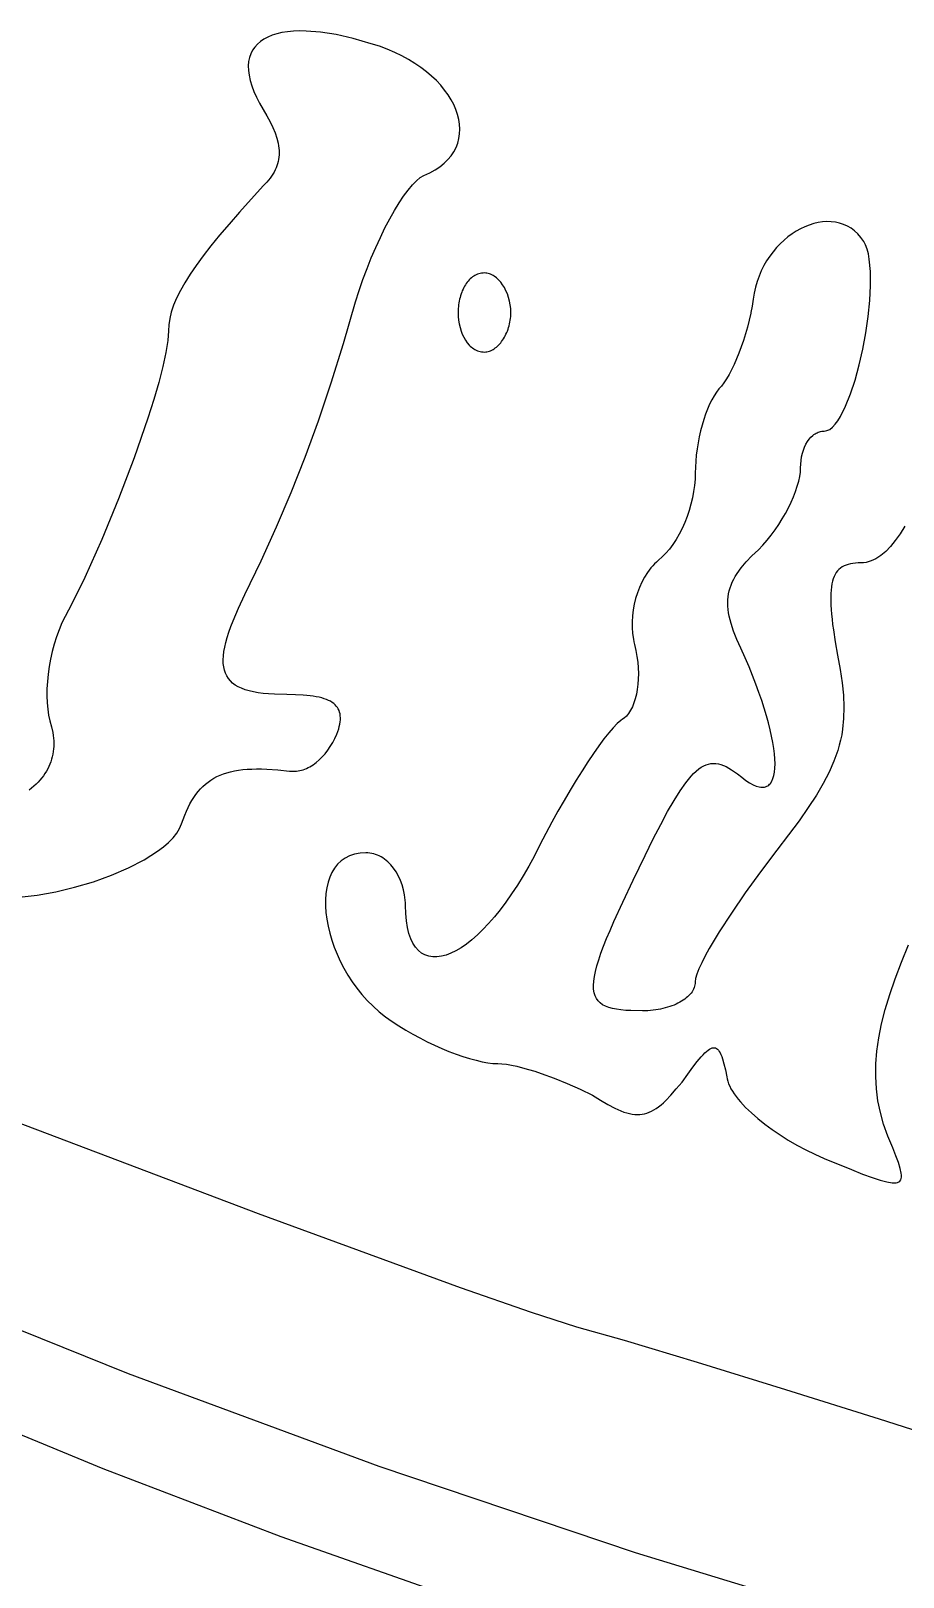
# Model space of a CAD drawing. Header units: inches. Extents: x 0.98 to 7.44, y -5.29 to -1.05.
# Drawn here: x 6.6469 to 6.6929, y -2.1837 to -2.1022 of the extents above; entities that cross this region are included whole.
import ezdxf

# ---------------------------------------------------------------- set-up
doc = ezdxf.new("R2010")
doc.units = ezdxf.units.IN
doc.header["$MEASUREMENT"] = 0
doc.layers.add('BLACK', color=250, linetype='CONTINUOUS')

msp = doc.modelspace()

# ---------------------------------------------------------------- linework, layer by layer
at = {"layer": 'BLACK', "linetype": 'CONTINUOUS'}
for p, q in [((6.660183, -2.102326), (6.659913, -2.102388)), ((6.660473, -2.102281), (6.660183, -2.102326)), ((6.660783, -2.102252), (6.660473, -2.102281)), ((6.661113, -2.10224), (6.660783, -2.102252)), ((6.661461, -2.102244), (6.661113, -2.10224)), ((6.662214, -2.102304), (6.661461, -2.102244)), ((6.663039, -2.102435), (6.662214, -2.102304)), ((6.658745, -2.10309), (6.658629, -2.10326)), ((6.658884, -2.102934), (6.658745, -2.10309)), ((6.659046, -2.102794), (6.658884, -2.102934)), ((6.65923, -2.102669), (6.659046, -2.102794)), ((6.659436, -2.10256), (6.65923, -2.102669)), ((6.659664, -2.102466), (6.659436, -2.10256)), ((6.659913, -2.102388), (6.659664, -2.102466)), ((6.663932, -2.102637), (6.663039, -2.102435)), ((6.66489, -2.102912), (6.663932, -2.102637)), ((6.665323, -2.103051), (6.66489, -2.102912)), ((6.665738, -2.103204), (6.665323, -2.103051)), ((6.658425, -2.103857), (6.658406, -2.104084)), ((6.658469, -2.103644), (6.658425, -2.103857)), ((6.658537, -2.103444), (6.658469, -2.103644)), ((6.658629, -2.10326), (6.658537, -2.103444)), ((6.666132, -2.103372), (6.665738, -2.103204)), ((6.666508, -2.103553), (6.666132, -2.103372)), ((6.666863, -2.103746), (6.666508, -2.103553)), ((6.667197, -2.10395), (6.666863, -2.103746)), ((6.667511, -2.104164), (6.667197, -2.10395)), ((6.658406, -2.104084), (6.658412, -2.104326)), ((6.658412, -2.104326), (6.658444, -2.10458)), ((6.658444, -2.10458), (6.658501, -2.104849)), ((6.667805, -2.104388), (6.667511, -2.104164)), ((6.668076, -2.10462), (6.667805, -2.104388)), ((6.668326, -2.104859), (6.668076, -2.10462)), ((6.658501, -2.104849), (6.658586, -2.10513)), ((6.658586, -2.10513), (6.658697, -2.105425)), ((6.658697, -2.105425), (6.658835, -2.105732)), ((6.668554, -2.105104), (6.668326, -2.104859)), ((6.66876, -2.105354), (6.668554, -2.105104)), ((6.668943, -2.105608), (6.66876, -2.105354)), ((6.669102, -2.105865), (6.668943, -2.105608)), ((6.658835, -2.105732), (6.659001, -2.106052)), ((6.659001, -2.106052), (6.659196, -2.106385)), ((6.659196, -2.106385), (6.659391, -2.106715)), ((6.669239, -2.106124), (6.669102, -2.105865)), ((6.669352, -2.106385), (6.669239, -2.106124)), ((6.669441, -2.106645), (6.669352, -2.106385)), ((6.659391, -2.106715), (6.65956, -2.107031)), ((6.65956, -2.107031), (6.659703, -2.107332)), ((6.669505, -2.106904), (6.669441, -2.106645)), ((6.669545, -2.107161), (6.669505, -2.106904)), ((6.66956, -2.107415), (6.669545, -2.107161)), ((6.659703, -2.107332), (6.659821, -2.107619)), ((6.659821, -2.107619), (6.659912, -2.107895)), ((6.659912, -2.107895), (6.659977, -2.10816)), ((6.669451, -2.108149), (6.669513, -2.107911)), ((6.669513, -2.107911), (6.669549, -2.107666)), ((6.669549, -2.107666), (6.66956, -2.107415)), ((6.659977, -2.10816), (6.66, -2.108288)), ((6.66, -2.108288), (6.660016, -2.108414)), ((6.660016, -2.108414), (6.660026, -2.108537)), ((6.660026, -2.108778), (6.660016, -2.108896)), ((6.660026, -2.108537), (6.660029, -2.108659)), ((6.660029, -2.108659), (6.660026, -2.108778)), ((6.668936, -2.109024), (6.669106, -2.108819)), ((6.669106, -2.108819), (6.669248, -2.108605)), ((6.669248, -2.108605), (6.669363, -2.108381)), ((6.669363, -2.108381), (6.669451, -2.108149)), ((6.659765, -2.109676), (6.659703, -2.109783)), ((6.659821, -2.109568), (6.659765, -2.109676)), ((6.659869, -2.10946), (6.659821, -2.109568)), ((6.659912, -2.10935), (6.659869, -2.10946)), ((6.659947, -2.109238), (6.659912, -2.10935)), ((6.659977, -2.109126), (6.659947, -2.109238)), ((6.66, -2.109012), (6.659977, -2.109126)), ((6.660016, -2.108896), (6.66, -2.109012)), ((6.667979, -2.109719), (6.668261, -2.109565)), ((6.668261, -2.109565), (6.668514, -2.109398)), ((6.668514, -2.109398), (6.668739, -2.109217)), ((6.668739, -2.109217), (6.668936, -2.109024)), ((6.659196, -2.110412), (6.657944, -2.111789)), ((6.659391, -2.110204), (6.659196, -2.110412)), ((6.65956, -2.109994), (6.659391, -2.110204)), ((6.659703, -2.109783), (6.65956, -2.109994)), ((6.66683, -2.110625), (6.667057, -2.110353)), ((6.667057, -2.110353), (6.667273, -2.110132)), ((6.667273, -2.110132), (6.667478, -2.109965)), ((6.667478, -2.109965), (6.667668, -2.109857)), ((6.667668, -2.109857), (6.667979, -2.109719)), ((6.666109, -2.11171), (6.666354, -2.111307)), ((6.666354, -2.111307), (6.666595, -2.110944)), ((6.666595, -2.110944), (6.66683, -2.110625)), ((6.657944, -2.111789), (6.657393, -2.112419)), ((6.665862, -2.112149), (6.666109, -2.11171)), ((6.657393, -2.112419), (6.656891, -2.113012)), ((6.66537, -2.11312), (6.665615, -2.11262)), ((6.665615, -2.11262), (6.665862, -2.112149)), ((6.687081, -2.112937), (6.686865, -2.113096)), ((6.687303, -2.112795), (6.687081, -2.112937)), ((6.687529, -2.112669), (6.687303, -2.112795)), ((6.687758, -2.112561), (6.687529, -2.112669)), ((6.68799, -2.11247), (6.687758, -2.112561)), ((6.688222, -2.112397), (6.68799, -2.11247)), ((6.688455, -2.112343), (6.688222, -2.112397)), ((6.688687, -2.112308), (6.688455, -2.112343)), ((6.688916, -2.112292), (6.688687, -2.112308)), ((6.689143, -2.112297), (6.688916, -2.112292)), ((6.689365, -2.112322), (6.689143, -2.112297)), ((6.689582, -2.112369), (6.689365, -2.112322)), ((6.689792, -2.112437), (6.689582, -2.112369)), ((6.689995, -2.112527), (6.689792, -2.112437)), ((6.69019, -2.11264), (6.689995, -2.112527)), ((6.690375, -2.112776), (6.69019, -2.11264)), ((6.690549, -2.112936), (6.690375, -2.112776)), ((6.690712, -2.11312), (6.690549, -2.112936)), ((6.656436, -2.113572), (6.656027, -2.114099)), ((6.656891, -2.113012), (6.656436, -2.113572)), ((6.664894, -2.114193), (6.665129, -2.113646)), ((6.665129, -2.113646), (6.66537, -2.11312)), ((6.686259, -2.113662), (6.686075, -2.113879)), ((6.686453, -2.113458), (6.686259, -2.113662)), ((6.686655, -2.113269), (6.686453, -2.113458)), ((6.686865, -2.113096), (6.686655, -2.113269)), ((6.690862, -2.113329), (6.690712, -2.11312)), ((6.690958, -2.113517), (6.690862, -2.113329)), ((6.691039, -2.113739), (6.690958, -2.113517)), ((6.691104, -2.113993), (6.691039, -2.113739)), ((6.656027, -2.114099), (6.655662, -2.114596)), ((6.664668, -2.114758), (6.664894, -2.114193)), ((6.68574, -2.114354), (6.685591, -2.114611)), ((6.685901, -2.11411), (6.68574, -2.114354)), ((6.686075, -2.113879), (6.685901, -2.11411)), ((6.691154, -2.114277), (6.691104, -2.113993)), ((6.691213, -2.114922), (6.691154, -2.114277)), ((6.655341, -2.115065), (6.655063, -2.115508)), ((6.655662, -2.114596), (6.655341, -2.115065)), ((6.664247, -2.115927), (6.664451, -2.115337)), ((6.664451, -2.115337), (6.664668, -2.114758)), ((6.670057, -2.115362), (6.670003, -2.115421)), ((6.670113, -2.115307), (6.670057, -2.115362)), ((6.670171, -2.115255), (6.670113, -2.115307)), ((6.670231, -2.115208), (6.670171, -2.115255)), ((6.670294, -2.115165), (6.670231, -2.115208)), ((6.670358, -2.115127), (6.670294, -2.115165)), ((6.670425, -2.115093), (6.670358, -2.115127)), ((6.670493, -2.115064), (6.670425, -2.115093)), ((6.670563, -2.11504), (6.670493, -2.115064)), ((6.670635, -2.115021), (6.670563, -2.11504)), ((6.670709, -2.115007), (6.670635, -2.115021)), ((6.670785, -2.114999), (6.670709, -2.115007)), ((6.670862, -2.114996), (6.670785, -2.114999)), ((6.670927, -2.114999), (6.670862, -2.114996)), ((6.670992, -2.115007), (6.670927, -2.114999)), ((6.671057, -2.115021), (6.670992, -2.115007)), ((6.671121, -2.11504), (6.671057, -2.115021)), ((6.671185, -2.115064), (6.671121, -2.11504)), ((6.671248, -2.115093), (6.671185, -2.115064)), ((6.671311, -2.115127), (6.671248, -2.115093)), ((6.671372, -2.115165), (6.671311, -2.115127)), ((6.671492, -2.115255), (6.671372, -2.115165)), ((6.671607, -2.115362), (6.671492, -2.115255)), ((6.671716, -2.115484), (6.671607, -2.115362)), ((6.685337, -2.11516), (6.685233, -2.115451)), ((6.685456, -2.11488), (6.685337, -2.11516)), ((6.685591, -2.114611), (6.685456, -2.11488)), ((6.69122, -2.115653), (6.691213, -2.114922)), ((6.654825, -2.115927), (6.654628, -2.116324)), ((6.655063, -2.115508), (6.654825, -2.115927)), ((6.664057, -2.116524), (6.664247, -2.115927)), ((6.669599, -2.116193), (6.669573, -2.116285)), ((6.669628, -2.116104), (6.669599, -2.116193)), ((6.669659, -2.116016), (6.669628, -2.116104)), ((6.669693, -2.115932), (6.669659, -2.116016)), ((6.66973, -2.11585), (6.669693, -2.115932)), ((6.669769, -2.11577), (6.66973, -2.11585)), ((6.669811, -2.115694), (6.669769, -2.11577)), ((6.669855, -2.115621), (6.669811, -2.115694)), ((6.669902, -2.115551), (6.669855, -2.115621)), ((6.669951, -2.115484), (6.669902, -2.115551)), ((6.670003, -2.115421), (6.669951, -2.115484)), ((6.671817, -2.115621), (6.671716, -2.115484)), ((6.671911, -2.11577), (6.671817, -2.115621)), ((6.671995, -2.115932), (6.671911, -2.11577)), ((6.672069, -2.116104), (6.671995, -2.115932)), ((6.672132, -2.116285), (6.672069, -2.116104)), ((6.685078, -2.116064), (6.685029, -2.116385)), ((6.685146, -2.115752), (6.685078, -2.116064)), ((6.685233, -2.115451), (6.685146, -2.115752)), ((6.691179, -2.116449), (6.69122, -2.115653)), ((6.654469, -2.116701), (6.654348, -2.117061)), ((6.654628, -2.116324), (6.654469, -2.116701)), ((6.663424, -2.118707), (6.664057, -2.116524)), ((6.669475, -2.116975), (6.669473, -2.117079)), ((6.66948, -2.116873), (6.669475, -2.116975)), ((6.669488, -2.116771), (6.66948, -2.116873)), ((6.669499, -2.116671), (6.669488, -2.116771)), ((6.669513, -2.116572), (6.669499, -2.116671)), ((6.66953, -2.116474), (6.669513, -2.116572)), ((6.66955, -2.116379), (6.66953, -2.116474)), ((6.669573, -2.116285), (6.66955, -2.116379)), ((6.672182, -2.116474), (6.672132, -2.116285)), ((6.67222, -2.116671), (6.672182, -2.116474)), ((6.672243, -2.116873), (6.67222, -2.116671)), ((6.672251, -2.117079), (6.672243, -2.116873)), ((6.684971, -2.11675), (6.684907, -2.117079)), ((6.685029, -2.116385), (6.684971, -2.11675)), ((6.691094, -2.117287), (6.691179, -2.116449)), ((6.654212, -2.117734), (6.654196, -2.118051)), ((6.654262, -2.117404), (6.654212, -2.117734)), ((6.654348, -2.117061), (6.654262, -2.117404)), ((6.669473, -2.117079), (6.66948, -2.117286)), ((6.66948, -2.117286), (6.669499, -2.117488)), ((6.669499, -2.117488), (6.66953, -2.117684)), ((6.66953, -2.117684), (6.669573, -2.117873)), ((6.672132, -2.117873), (6.672159, -2.11778)), ((6.672159, -2.11778), (6.672182, -2.117684)), ((6.672182, -2.117684), (6.672203, -2.117587)), ((6.672203, -2.117587), (6.67222, -2.117488)), ((6.67222, -2.117488), (6.672233, -2.117387)), ((6.672233, -2.117387), (6.672243, -2.117286)), ((6.672243, -2.117286), (6.672249, -2.117183)), ((6.672249, -2.117183), (6.672251, -2.117079)), ((6.684819, -2.117483), (6.684727, -2.117845)), ((6.6849, -2.117117), (6.684819, -2.117483)), ((6.684907, -2.117079), (6.6849, -2.117117)), ((6.69097, -2.118146), (6.691094, -2.117287)), ((6.654161, -2.11856), (6.65406, -2.119191)), ((6.654196, -2.118051), (6.654161, -2.11856)), ((6.669573, -2.117873), (6.669628, -2.118055)), ((6.669628, -2.118055), (6.669693, -2.118227)), ((6.669693, -2.118227), (6.669769, -2.118388)), ((6.669769, -2.118388), (6.669855, -2.118537)), ((6.669855, -2.118537), (6.669951, -2.118674)), ((6.671716, -2.118674), (6.671767, -2.118607)), ((6.671767, -2.118607), (6.671817, -2.118537)), ((6.671817, -2.118537), (6.671865, -2.118464)), ((6.671865, -2.118464), (6.671911, -2.118388)), ((6.671911, -2.118388), (6.671954, -2.118309)), ((6.671954, -2.118309), (6.671995, -2.118227)), ((6.671995, -2.118227), (6.672033, -2.118142)), ((6.672033, -2.118142), (6.672069, -2.118055)), ((6.672069, -2.118055), (6.672102, -2.117965)), ((6.672102, -2.117965), (6.672132, -2.117873)), ((6.684519, -2.11855), (6.684403, -2.118889)), ((6.684627, -2.118202), (6.684519, -2.11855)), ((6.684727, -2.117845), (6.684627, -2.118202)), ((6.69081, -2.119006), (6.69097, -2.118146)), ((6.65406, -2.119191), (6.653899, -2.11993)), ((6.662774, -2.120788), (6.663424, -2.118707)), ((6.669951, -2.118674), (6.670057, -2.118796)), ((6.670057, -2.118796), (6.670113, -2.118852)), ((6.670113, -2.118852), (6.670171, -2.118903)), ((6.670171, -2.118903), (6.670231, -2.11895)), ((6.670231, -2.11895), (6.670294, -2.118993)), ((6.670294, -2.118993), (6.670358, -2.119032)), ((6.670358, -2.119032), (6.670425, -2.119065)), ((6.670425, -2.119065), (6.670493, -2.119094)), ((6.670493, -2.119094), (6.670563, -2.119119)), ((6.670563, -2.119119), (6.670635, -2.119138)), ((6.670635, -2.119138), (6.670709, -2.119151)), ((6.670709, -2.119151), (6.670785, -2.11916)), ((6.670785, -2.11916), (6.670862, -2.119162)), ((6.670862, -2.119162), (6.670927, -2.11916)), ((6.670927, -2.11916), (6.670992, -2.119151)), ((6.670992, -2.119151), (6.671057, -2.119138)), ((6.671057, -2.119138), (6.671121, -2.119119)), ((6.671121, -2.119119), (6.671185, -2.119094)), ((6.671185, -2.119094), (6.671248, -2.119065)), ((6.671248, -2.119065), (6.671311, -2.119032)), ((6.671311, -2.119032), (6.671372, -2.118993)), ((6.671372, -2.118993), (6.671433, -2.11895)), ((6.671433, -2.11895), (6.671492, -2.118903)), ((6.671492, -2.118903), (6.67155, -2.118852)), ((6.67155, -2.118852), (6.671607, -2.118796)), ((6.671607, -2.118796), (6.671662, -2.118737)), ((6.671662, -2.118737), (6.671716, -2.118674)), ((6.684282, -2.119215), (6.684156, -2.119526)), ((6.684403, -2.118889), (6.684282, -2.119215)), ((6.69062, -2.119845), (6.69081, -2.119006)), ((6.653899, -2.11993), (6.653683, -2.120762)), ((6.683894, -2.120096), (6.683759, -2.12035)), ((6.684027, -2.11982), (6.683894, -2.120096)), ((6.684156, -2.119526), (6.684027, -2.11982)), ((6.690402, -2.120641), (6.69062, -2.119845)), ((6.653683, -2.120762), (6.653419, -2.121673)), ((6.662101, -2.122781), (6.662774, -2.120788)), ((6.683355, -2.120961), (6.683223, -2.121107)), ((6.683489, -2.120784), (6.683355, -2.120961)), ((6.683624, -2.12058), (6.683489, -2.120784)), ((6.683759, -2.12035), (6.683624, -2.12058)), ((6.690163, -2.121373), (6.690402, -2.120641)), ((6.653419, -2.121673), (6.653112, -2.122649)), ((6.682735, -2.121919), (6.682626, -2.122171)), ((6.68285, -2.121684), (6.682735, -2.121919)), ((6.68297, -2.121469), (6.68285, -2.121684)), ((6.683095, -2.121276), (6.68297, -2.121469)), ((6.683223, -2.121107), (6.683095, -2.121276)), ((6.689905, -2.12202), (6.690163, -2.121373)), ((6.653112, -2.122649), (6.65239, -2.124735)), ((6.682426, -2.122722), (6.682338, -2.123017)), ((6.682523, -2.12244), (6.682426, -2.122722)), ((6.682626, -2.122171), (6.682523, -2.12244)), ((6.689494, -2.122785), (6.689634, -2.122561)), ((6.689634, -2.122561), (6.689905, -2.12202)), ((6.6614, -2.124701), (6.662101, -2.122781)), ((6.682257, -2.123321), (6.682186, -2.123632)), ((6.682338, -2.123017), (6.682257, -2.123321)), ((6.688181, -2.123556), (6.688235, -2.123514)), ((6.688235, -2.123514), (6.688291, -2.123477)), ((6.688291, -2.123477), (6.688347, -2.123443)), ((6.688347, -2.123443), (6.688406, -2.123413)), ((6.688406, -2.123413), (6.688465, -2.123388)), ((6.688465, -2.123388), (6.688526, -2.123367)), ((6.688526, -2.123367), (6.688588, -2.123351)), ((6.688588, -2.123351), (6.68865, -2.123339)), ((6.68865, -2.123339), (6.688714, -2.123331)), ((6.688714, -2.123331), (6.688779, -2.123329)), ((6.688779, -2.123329), (6.688922, -2.123306)), ((6.688922, -2.123306), (6.689066, -2.123237)), ((6.689066, -2.123237), (6.68921, -2.123125)), ((6.68921, -2.123125), (6.689353, -2.122973)), ((6.689353, -2.122973), (6.689494, -2.122785)), ((6.682071, -2.124271), (6.682029, -2.124594)), ((6.682123, -2.12395), (6.682071, -2.124271)), ((6.682186, -2.123632), (6.682123, -2.12395)), ((6.687627, -2.124501), (6.687679, -2.12433)), ((6.687679, -2.12433), (6.687741, -2.12417)), ((6.687741, -2.12417), (6.687813, -2.124021)), ((6.687813, -2.124021), (6.687893, -2.123885)), ((6.687893, -2.123885), (6.687982, -2.123761)), ((6.687982, -2.123761), (6.688078, -2.123651)), ((6.688078, -2.123651), (6.688181, -2.123556)), ((6.65239, -2.124735), (6.651564, -2.126907)), ((6.660667, -2.126562), (6.6614, -2.124701)), ((6.681999, -2.124916), (6.68198, -2.125236)), ((6.682029, -2.124594), (6.681999, -2.124916)), ((6.687529, -2.125274), (6.687535, -2.125069)), ((6.687535, -2.125069), (6.687554, -2.124871)), ((6.687554, -2.124871), (6.687585, -2.124682)), ((6.687585, -2.124682), (6.687627, -2.124501)), ((6.681964, -2.125868), (6.681935, -2.126193)), ((6.681973, -2.125551), (6.681964, -2.125868)), ((6.68198, -2.125236), (6.681973, -2.125551)), ((6.687357, -2.126239), (6.687431, -2.125976)), ((6.687431, -2.125976), (6.687485, -2.125726)), ((6.687485, -2.125726), (6.687518, -2.125491)), ((6.687518, -2.125491), (6.687529, -2.125274)), ((6.659896, -2.128379), (6.660667, -2.126562)), ((6.681889, -2.126522), (6.681826, -2.126853)), ((6.681935, -2.126193), (6.681889, -2.126522)), ((6.687029, -2.127082), (6.687155, -2.126795)), ((6.687155, -2.126795), (6.687265, -2.126513)), ((6.687265, -2.126513), (6.687357, -2.126239)), ((6.651564, -2.126907), (6.65068, -2.129047)), ((6.681651, -2.127514), (6.681541, -2.127839)), ((6.681746, -2.127185), (6.681651, -2.127514)), ((6.681826, -2.126853), (6.681746, -2.127185)), ((6.68673, -2.127668), (6.686887, -2.127374)), ((6.686887, -2.127374), (6.687029, -2.127082)), ((6.659084, -2.130167), (6.659896, -2.128379)), ((6.681418, -2.128155), (6.681281, -2.128463)), ((6.681541, -2.127839), (6.681418, -2.128155)), ((6.686181, -2.128535), (6.686376, -2.12825)), ((6.686376, -2.12825), (6.686559, -2.12796)), ((6.686559, -2.12796), (6.68673, -2.127668)), ((6.693018, -2.128345), (6.692772, -2.128746)), ((6.65068, -2.129047), (6.649783, -2.131041)), ((6.680972, -2.129038), (6.680801, -2.129301)), ((6.681132, -2.128758), (6.680972, -2.129038)), ((6.681281, -2.128463), (6.681132, -2.128758)), ((6.685538, -2.129337), (6.685761, -2.129081)), ((6.685761, -2.129081), (6.685976, -2.128813)), ((6.685976, -2.128813), (6.686181, -2.128535)), ((6.692523, -2.129101), (6.692271, -2.129409)), ((6.692772, -2.128746), (6.692523, -2.129101)), ((6.680234, -2.129964), (6.680029, -2.130135)), ((6.680431, -2.129767), (6.680234, -2.129964)), ((6.680621, -2.129545), (6.680431, -2.129767)), ((6.680801, -2.129301), (6.680621, -2.129545)), ((6.684662, -2.130228), (6.684963, -2.12991)), ((6.684963, -2.12991), (6.685307, -2.129579)), ((6.685307, -2.129579), (6.685538, -2.129337)), ((6.691503, -2.130056), (6.691244, -2.130176)), ((6.691761, -2.129887), (6.691503, -2.130056)), ((6.692017, -2.129672), (6.691761, -2.129887)), ((6.692271, -2.129409), (6.692017, -2.129672)), ((6.658223, -2.13194), (6.659084, -2.130167)), ((6.679465, -2.130775), (6.679306, -2.131024)), ((6.679639, -2.130542), (6.679465, -2.130775)), ((6.679731, -2.130433), (6.679639, -2.130542)), ((6.679827, -2.130328), (6.679731, -2.130433)), ((6.679926, -2.130229), (6.679827, -2.130328)), ((6.680029, -2.130135), (6.679926, -2.130229)), ((6.684088, -2.13099), (6.684183, -2.13084)), ((6.684183, -2.13084), (6.684402, -2.130537)), ((6.684402, -2.130537), (6.684662, -2.130228)), ((6.689412, -2.130786), (6.689352, -2.130885)), ((6.68948, -2.130697), (6.689412, -2.130786)), ((6.689555, -2.130618), (6.68948, -2.130697)), ((6.689637, -2.130548), (6.689555, -2.130618)), ((6.689727, -2.130486), (6.689637, -2.130548)), ((6.689825, -2.130434), (6.689727, -2.130486)), ((6.68993, -2.130389), (6.689825, -2.130434)), ((6.690042, -2.130352), (6.68993, -2.130389)), ((6.690163, -2.130323), (6.690042, -2.130352)), ((6.690291, -2.130301), (6.690163, -2.130323)), ((6.690427, -2.130285), (6.690291, -2.130301)), ((6.690571, -2.130276), (6.690427, -2.130285)), ((6.690723, -2.130274), (6.690571, -2.130276)), ((6.690854, -2.130267), (6.690723, -2.130274)), ((6.690984, -2.130249), (6.690854, -2.130267)), ((6.691244, -2.130176), (6.690984, -2.130249)), ((6.649783, -2.131041), (6.649343, -2.131948)), ((6.679035, -2.131565), (6.678924, -2.131853)), ((6.679163, -2.131289), (6.679035, -2.131565)), ((6.679306, -2.131024), (6.679163, -2.131289)), ((6.683768, -2.131748), (6.683812, -2.131594)), ((6.683812, -2.131594), (6.683866, -2.131442)), ((6.683866, -2.131442), (6.68393, -2.131291)), ((6.68393, -2.131291), (6.684004, -2.13114)), ((6.684004, -2.13114), (6.684088, -2.13099)), ((6.689155, -2.131542), (6.689136, -2.131709)), ((6.689181, -2.131388), (6.689155, -2.131542)), ((6.689213, -2.131246), (6.689181, -2.131388)), ((6.689252, -2.131115), (6.689213, -2.131246)), ((6.689298, -2.130995), (6.689252, -2.131115)), ((6.689352, -2.130885), (6.689298, -2.130995)), ((6.649343, -2.131948), (6.648918, -2.132774)), ((6.657887, -2.132663), (6.658223, -2.13194)), ((6.678755, -2.132451), (6.678698, -2.132758)), ((6.678831, -2.132149), (6.678755, -2.132451)), ((6.678924, -2.131853), (6.678831, -2.132149)), ((6.68369, -2.132387), (6.683695, -2.132223)), ((6.683695, -2.132555), (6.68369, -2.132387)), ((6.683695, -2.132223), (6.683709, -2.132062)), ((6.683709, -2.132062), (6.683734, -2.131904)), ((6.683734, -2.131904), (6.683768, -2.131748)), ((6.689124, -2.131888), (6.689119, -2.132079)), ((6.689119, -2.132079), (6.68912, -2.132284)), ((6.68912, -2.132284), (6.689127, -2.132502)), ((6.689136, -2.131709), (6.689124, -2.131888)), ((6.689127, -2.132502), (6.689141, -2.132734)), ((6.648742, -2.133097), (6.64858, -2.13344)), ((6.648918, -2.132774), (6.648742, -2.133097)), ((6.657489, -2.133631), (6.657607, -2.133323)), ((6.657607, -2.133323), (6.657887, -2.132663)), ((6.67866, -2.133067), (6.678642, -2.133377)), ((6.678698, -2.132758), (6.67866, -2.133067)), ((6.683709, -2.132727), (6.683695, -2.132555)), ((6.683733, -2.132904), (6.683709, -2.132727)), ((6.683766, -2.133086), (6.683733, -2.132904)), ((6.683861, -2.133466), (6.683766, -2.133086)), ((6.689141, -2.132734), (6.689162, -2.132981)), ((6.689162, -2.132981), (6.689188, -2.133242)), ((6.689188, -2.133242), (6.689221, -2.133518)), ((6.648431, -2.1338), (6.648297, -2.134173)), ((6.64858, -2.13344), (6.648431, -2.1338)), ((6.657296, -2.134201), (6.657385, -2.133923)), ((6.657385, -2.133923), (6.657489, -2.133631)), ((6.678642, -2.133377), (6.678644, -2.133685)), ((6.678644, -2.133685), (6.678667, -2.133989)), ((6.678667, -2.133989), (6.678712, -2.134288)), ((6.683994, -2.133871), (6.683861, -2.133466)), ((6.684164, -2.134305), (6.683994, -2.133871)), ((6.689221, -2.133518), (6.689259, -2.133809)), ((6.689259, -2.133809), (6.689355, -2.134439)), ((6.648073, -2.134949), (6.647984, -2.135345)), ((6.648178, -2.134557), (6.648073, -2.134949)), ((6.648297, -2.134173), (6.648178, -2.134557)), ((6.657095, -2.135171), (6.657122, -2.134949)), ((6.657122, -2.134949), (6.657165, -2.134713)), ((6.657165, -2.134713), (6.657223, -2.134464)), ((6.657223, -2.134464), (6.657296, -2.134201)), ((6.678712, -2.134288), (6.678743, -2.134435)), ((6.678743, -2.134435), (6.678779, -2.134579)), ((6.678779, -2.134579), (6.678849, -2.134891)), ((6.678849, -2.134891), (6.678903, -2.135202)), ((6.68437, -2.134772), (6.684164, -2.134305)), ((6.684612, -2.135274), (6.68437, -2.134772)), ((6.689355, -2.134439), (6.689473, -2.135135)), ((6.647911, -2.135742), (6.647854, -2.136138)), ((6.647984, -2.135345), (6.647911, -2.135742)), ((6.657083, -2.13538), (6.657095, -2.135171)), ((6.657088, -2.135576), (6.657083, -2.13538)), ((6.657109, -2.13576), (6.657088, -2.135576)), ((6.657146, -2.135931), (6.657109, -2.13576)), ((6.678903, -2.135202), (6.678942, -2.135509)), ((6.678942, -2.135509), (6.678966, -2.135812)), ((6.684814, -2.135749), (6.684612, -2.135274)), ((6.685001, -2.136213), (6.684814, -2.135749)), ((6.689473, -2.135135), (6.689613, -2.135888)), ((6.647814, -2.136529), (6.647791, -2.136913)), ((6.647854, -2.136138), (6.647814, -2.136529)), ((6.657199, -2.13609), (6.657146, -2.135931)), ((6.657269, -2.136237), (6.657199, -2.13609)), ((6.657356, -2.136372), (6.657269, -2.136237)), ((6.65746, -2.136497), (6.657356, -2.136372)), ((6.657582, -2.13661), (6.65746, -2.136497)), ((6.678969, -2.136396), (6.67895, -2.136674)), ((6.678966, -2.135812), (6.678975, -2.136108)), ((6.678975, -2.136108), (6.678969, -2.136396)), ((6.685175, -2.136665), (6.685001, -2.136213)), ((6.689613, -2.135888), (6.689718, -2.13659)), ((6.647791, -2.136913), (6.647785, -2.137285)), ((6.647785, -2.137285), (6.647797, -2.137644)), ((6.657721, -2.136713), (6.657582, -2.13661)), ((6.657877, -2.136805), (6.657721, -2.136713)), ((6.658051, -2.136887), (6.657877, -2.136805)), ((6.658243, -2.13696), (6.658051, -2.136887)), ((6.658453, -2.137023), (6.658243, -2.13696)), ((6.658681, -2.137076), (6.658453, -2.137023)), ((6.658928, -2.137121), (6.658681, -2.137076)), ((6.659194, -2.137156), (6.658928, -2.137121)), ((6.659478, -2.137184), (6.659194, -2.137156)), ((6.659781, -2.137203), (6.659478, -2.137184)), ((6.660446, -2.137218), (6.659781, -2.137203)), ((6.660893, -2.137225), (6.660446, -2.137218)), ((6.6613, -2.137245), (6.660893, -2.137225)), ((6.661487, -2.13726), (6.6613, -2.137245)), ((6.661665, -2.137279), (6.661487, -2.13726)), ((6.661833, -2.137302), (6.661665, -2.137279)), ((6.661991, -2.137329), (6.661833, -2.137302)), ((6.662139, -2.137359), (6.661991, -2.137329)), ((6.662277, -2.137393), (6.662139, -2.137359)), ((6.662406, -2.137432), (6.662277, -2.137393)), ((6.678872, -2.137194), (6.678814, -2.137433)), ((6.678918, -2.13694), (6.678872, -2.137194)), ((6.67895, -2.136674), (6.678918, -2.13694)), ((6.685335, -2.137103), (6.685175, -2.136665)), ((6.685481, -2.137527), (6.685335, -2.137103)), ((6.689718, -2.13659), (6.689786, -2.137249)), ((6.689786, -2.137249), (6.689814, -2.137873)), ((6.647797, -2.137644), (6.647828, -2.137986)), ((6.647828, -2.137986), (6.647877, -2.138308)), ((6.662526, -2.137474), (6.662406, -2.137432)), ((6.662636, -2.137521), (6.662526, -2.137474)), ((6.662737, -2.137572), (6.662636, -2.137521)), ((6.662828, -2.137627), (6.662737, -2.137572)), ((6.662911, -2.137687), (6.662828, -2.137627)), ((6.662985, -2.137751), (6.662911, -2.137687)), ((6.663049, -2.137819), (6.662985, -2.137751)), ((6.663105, -2.137893), (6.663049, -2.137819)), ((6.663153, -2.137971), (6.663105, -2.137893)), ((6.663192, -2.138054), (6.663153, -2.137971)), ((6.663222, -2.138141), (6.663192, -2.138054)), ((6.663244, -2.138234), (6.663222, -2.138141)), ((6.678464, -2.13821), (6.678349, -2.138351)), ((6.678568, -2.138046), (6.678464, -2.13821)), ((6.678662, -2.13786), (6.678568, -2.138046)), ((6.678744, -2.137656), (6.678662, -2.13786)), ((6.678814, -2.137433), (6.678744, -2.137656)), ((6.685613, -2.137936), (6.685481, -2.137527)), ((6.685732, -2.13833), (6.685613, -2.137936)), ((6.689814, -2.137873), (6.689801, -2.13847)), ((6.647877, -2.138308), (6.647946, -2.138607)), ((6.647946, -2.138607), (6.648037, -2.138916)), ((6.648037, -2.138916), (6.648102, -2.139219)), ((6.663133, -2.139161), (6.663174, -2.139026)), ((6.663174, -2.139026), (6.663207, -2.138897)), ((6.663207, -2.138897), (6.663233, -2.138773)), ((6.663233, -2.138773), (6.663251, -2.138655)), ((6.663258, -2.138331), (6.663244, -2.138234)), ((6.663251, -2.138655), (6.663261, -2.138542)), ((6.663264, -2.138434), (6.663258, -2.138331)), ((6.663261, -2.138542), (6.663264, -2.138434)), ((6.677647, -2.138964), (6.677412, -2.139236)), ((6.677861, -2.138743), (6.677647, -2.138964)), ((6.678054, -2.138576), (6.677861, -2.138743)), ((6.678142, -2.138515), (6.678054, -2.138576)), ((6.678223, -2.138468), (6.678142, -2.138515)), ((6.678349, -2.138351), (6.678223, -2.138468)), ((6.685836, -2.138709), (6.685732, -2.13833)), ((6.685927, -2.139071), (6.685836, -2.138709)), ((6.689801, -2.13847), (6.689744, -2.139046)), ((6.648102, -2.139219), (6.648125, -2.139367)), ((6.648125, -2.139367), (6.648141, -2.139514)), ((6.648141, -2.139514), (6.648151, -2.139659)), ((6.648151, -2.139659), (6.648154, -2.139803)), ((6.648154, -2.139803), (6.648151, -2.139944)), ((6.662731, -2.139957), (6.662857, -2.139749)), ((6.662857, -2.139749), (6.662975, -2.139531)), ((6.662975, -2.139531), (6.663084, -2.139301)), ((6.663084, -2.139301), (6.663133, -2.139161)), ((6.677159, -2.139555), (6.67689, -2.139918)), ((6.677412, -2.139236), (6.677159, -2.139555)), ((6.686004, -2.139416), (6.685927, -2.139071)), ((6.686067, -2.139743), (6.686004, -2.139416)), ((6.686116, -2.140051), (6.686067, -2.139743)), ((6.689642, -2.13961), (6.689572, -2.13989)), ((6.689699, -2.139329), (6.689642, -2.13961)), ((6.689744, -2.139046), (6.689699, -2.139329)), ((6.648037, -2.140623), (6.647994, -2.140753)), ((6.648073, -2.140491), (6.648037, -2.140623)), ((6.648102, -2.140357), (6.648073, -2.140491)), ((6.648125, -2.140222), (6.648102, -2.140357)), ((6.648141, -2.140084), (6.648125, -2.140222)), ((6.648151, -2.139944), (6.648141, -2.140084)), ((6.661991, -2.140794), (6.662151, -2.140656)), ((6.662151, -2.140656), (6.662306, -2.140503)), ((6.662306, -2.140503), (6.662454, -2.140334)), ((6.662454, -2.140334), (6.662596, -2.140152)), ((6.662596, -2.140152), (6.662731, -2.139957)), ((6.676608, -2.140321), (6.676314, -2.14076)), ((6.67689, -2.139918), (6.676608, -2.140321)), ((6.686152, -2.140341), (6.686116, -2.140051)), ((6.686173, -2.140611), (6.686152, -2.140341)), ((6.686181, -2.140861), (6.686173, -2.140611)), ((6.689491, -2.140169), (6.689289, -2.140732)), ((6.689572, -2.13989), (6.689491, -2.140169)), ((6.647685, -2.141372), (6.647604, -2.14149)), ((6.64776, -2.141253), (6.647685, -2.141372)), ((6.647828, -2.141131), (6.64776, -2.141253)), ((6.64789, -2.141007), (6.647828, -2.141131)), ((6.647946, -2.140881), (6.64789, -2.141007)), ((6.647994, -2.140753), (6.647946, -2.140881)), ((6.656748, -2.141541), (6.656918, -2.141464)), ((6.656918, -2.141464), (6.657096, -2.141395)), ((6.657096, -2.141395), (6.657282, -2.141335)), ((6.657282, -2.141335), (6.657477, -2.141282)), ((6.657477, -2.141282), (6.65768, -2.141238)), ((6.65768, -2.141238), (6.657893, -2.141202)), ((6.657893, -2.141202), (6.658115, -2.141173)), ((6.658115, -2.141173), (6.658347, -2.141152)), ((6.658347, -2.141152), (6.658589, -2.141139)), ((6.658589, -2.141139), (6.658841, -2.141133)), ((6.658841, -2.141133), (6.659104, -2.141134)), ((6.659104, -2.141134), (6.659377, -2.141143)), ((6.659377, -2.141143), (6.659957, -2.141181)), ((6.659957, -2.141181), (6.660584, -2.141246)), ((6.660584, -2.141246), (6.660676, -2.141256)), ((6.660676, -2.141256), (6.660767, -2.141261)), ((6.660767, -2.141261), (6.660858, -2.14126)), ((6.660858, -2.14126), (6.660948, -2.141253)), ((6.660948, -2.141253), (6.661039, -2.141242)), ((6.661039, -2.141242), (6.661129, -2.141225)), ((6.661129, -2.141225), (6.661218, -2.141203)), ((6.661218, -2.141203), (6.661307, -2.141176)), ((6.661307, -2.141176), (6.661395, -2.141145)), ((6.661395, -2.141145), (6.661483, -2.141108)), ((6.661483, -2.141108), (6.66157, -2.141067)), ((6.66157, -2.141067), (6.661656, -2.141021)), ((6.661656, -2.141021), (6.661741, -2.140971)), ((6.661741, -2.140971), (6.661826, -2.140916)), ((6.661826, -2.140916), (6.661909, -2.140857)), ((6.661909, -2.140857), (6.661991, -2.140794)), ((6.67601, -2.141231), (6.675698, -2.141731)), ((6.676314, -2.14076), (6.67601, -2.141231)), ((6.681754, -2.141516), (6.681891, -2.141372)), ((6.681891, -2.141372), (6.682025, -2.141246)), ((6.682025, -2.141246), (6.682158, -2.141137)), ((6.682158, -2.141137), (6.682289, -2.141047)), ((6.682289, -2.141047), (6.682419, -2.140973)), ((6.682419, -2.140973), (6.682548, -2.140916)), ((6.682548, -2.140916), (6.682676, -2.140875)), ((6.682676, -2.140875), (6.682805, -2.14085)), ((6.682805, -2.14085), (6.682934, -2.140841)), ((6.682934, -2.140841), (6.683065, -2.140846)), ((6.683065, -2.140846), (6.683197, -2.140867)), ((6.683197, -2.140867), (6.68333, -2.140901)), ((6.68333, -2.140901), (6.683466, -2.14095)), ((6.683466, -2.14095), (6.683605, -2.141011)), ((6.683605, -2.141011), (6.683892, -2.141174)), ((6.683892, -2.141174), (6.684196, -2.141385)), ((6.684196, -2.141385), (6.684423, -2.141577)), ((6.686121, -2.141482), (6.686155, -2.141297)), ((6.686155, -2.141297), (6.686175, -2.14109)), ((6.686175, -2.14109), (6.686181, -2.140861)), ((6.689035, -2.141306), (6.688726, -2.141899)), ((6.689289, -2.140732), (6.689035, -2.141306)), ((6.647099, -2.142045), (6.646852, -2.142251)), ((6.647213, -2.141938), (6.647099, -2.142045)), ((6.647321, -2.14183), (6.647213, -2.141938)), ((6.647421, -2.141719), (6.647321, -2.14183)), ((6.647516, -2.141605), (6.647421, -2.141719)), ((6.647604, -2.14149), (6.647516, -2.141605)), ((6.655759, -2.142327), (6.655881, -2.142188)), ((6.655881, -2.142188), (6.656008, -2.142057)), ((6.656008, -2.142057), (6.656142, -2.141936)), ((6.656142, -2.141936), (6.656283, -2.141824)), ((6.656283, -2.141824), (6.656431, -2.141721)), ((6.656431, -2.141721), (6.656585, -2.141627)), ((6.656585, -2.141627), (6.656748, -2.141541)), ((6.67538, -2.142257), (6.675059, -2.142804)), ((6.675698, -2.141731), (6.67538, -2.142257)), ((6.680856, -2.142791), (6.681172, -2.142286)), ((6.681172, -2.142286), (6.681471, -2.141862)), ((6.681471, -2.141862), (6.681754, -2.141516)), ((6.684423, -2.141577), (6.684637, -2.141739)), ((6.684637, -2.141739), (6.684836, -2.14187)), ((6.684836, -2.14187), (6.685022, -2.141971)), ((6.685022, -2.141971), (6.685194, -2.142043)), ((6.685194, -2.142043), (6.685353, -2.142086)), ((6.685353, -2.142086), (6.685427, -2.142097)), ((6.685427, -2.142097), (6.685497, -2.142102)), ((6.685497, -2.142102), (6.685564, -2.142099)), ((6.685564, -2.142099), (6.685628, -2.14209)), ((6.685628, -2.14209), (6.685688, -2.142074)), ((6.685688, -2.142074), (6.685745, -2.142051)), ((6.685745, -2.142051), (6.685798, -2.142022)), ((6.685798, -2.142022), (6.685848, -2.141987)), ((6.685848, -2.141987), (6.685894, -2.141945)), ((6.685894, -2.141945), (6.685937, -2.141897)), ((6.685937, -2.141897), (6.686012, -2.141783)), ((6.686012, -2.141783), (6.686073, -2.141644)), ((6.686073, -2.141644), (6.686121, -2.141482)), ((6.688726, -2.141899), (6.68836, -2.142517)), ((6.655232, -2.143169), (6.655327, -2.142981)), ((6.655327, -2.142981), (6.655427, -2.142803)), ((6.655427, -2.142803), (6.655533, -2.142635)), ((6.655533, -2.142635), (6.655643, -2.142476)), ((6.655643, -2.142476), (6.655759, -2.142327)), ((6.675059, -2.142804), (6.674737, -2.143369)), ((6.680517, -2.143381), (6.680856, -2.142791)), ((6.68836, -2.142517), (6.687934, -2.143171)), ((6.65489, -2.144024), (6.65497, -2.143794)), ((6.65497, -2.143794), (6.655053, -2.143576)), ((6.655053, -2.143576), (6.65514, -2.143367)), ((6.65514, -2.143367), (6.655232, -2.143169)), ((6.674737, -2.143369), (6.674414, -2.143948)), ((6.680153, -2.144058), (6.680517, -2.143381)), ((6.687447, -2.143866), (6.686896, -2.14461)), ((6.687934, -2.143171), (6.687447, -2.143866)), ((6.654442, -2.144762), (6.654637, -2.144517)), ((6.654637, -2.144517), (6.654787, -2.144271)), ((6.654787, -2.144271), (6.65489, -2.144024)), ((6.674094, -2.144538), (6.673779, -2.145135)), ((6.674414, -2.143948), (6.674094, -2.144538)), ((6.67976, -2.144827), (6.680153, -2.144058)), ((6.686896, -2.14461), (6.686279, -2.145412)), ((6.652909, -2.145927), (6.653622, -2.145476)), ((6.653622, -2.145476), (6.653932, -2.145242)), ((6.653932, -2.145242), (6.654206, -2.145004)), ((6.654206, -2.145004), (6.654442, -2.144762)), ((6.673779, -2.145135), (6.67349, -2.145707)), ((6.679334, -2.14569), (6.67976, -2.144827)), ((6.686279, -2.145412), (6.685416, -2.146554)), ((6.651191, -2.146736), (6.65209, -2.146349)), ((6.65209, -2.146349), (6.652909, -2.145927)), ((6.662956, -2.146361), (6.662818, -2.146589)), ((6.663118, -2.146157), (6.662956, -2.146361)), ((6.663304, -2.14598), (6.663118, -2.146157)), ((6.663516, -2.145831), (6.663304, -2.14598)), ((6.663752, -2.145711), (6.663516, -2.145831)), ((6.664013, -2.145624), (6.663752, -2.145711)), ((6.6643, -2.14557), (6.664013, -2.145624)), ((6.664612, -2.145551), (6.6643, -2.14557)), ((6.664716, -2.145555), (6.664612, -2.145551)), ((6.664819, -2.145566), (6.664716, -2.145555)), ((6.66492, -2.145584), (6.664819, -2.145566)), ((6.665021, -2.145608), (6.66492, -2.145584)), ((6.66512, -2.145639), (6.665021, -2.145608)), ((6.665217, -2.145677), (6.66512, -2.145639)), ((6.665313, -2.145721), (6.665217, -2.145677)), ((6.665406, -2.145771), (6.665313, -2.145721)), ((6.665498, -2.145826), (6.665406, -2.145771)), ((6.665588, -2.145888), (6.665498, -2.145826)), ((6.665675, -2.145955), (6.665588, -2.145888)), ((6.66576, -2.146027), (6.665675, -2.145955)), ((6.665921, -2.146188), (6.66576, -2.146027)), ((6.666071, -2.146367), (6.665921, -2.146188)), ((6.673196, -2.146252), (6.672898, -2.14677)), ((6.67349, -2.145707), (6.673196, -2.146252)), ((6.6787, -2.146995), (6.679334, -2.14569)), ((6.649248, -2.147374), (6.650236, -2.14708)), ((6.650236, -2.14708), (6.651191, -2.146736)), ((6.662613, -2.147109), (6.662545, -2.147399)), ((6.662703, -2.146839), (6.662613, -2.147109)), ((6.662818, -2.146589), (6.662703, -2.146839)), ((6.666207, -2.146565), (6.666071, -2.146367)), ((6.666329, -2.146779), (6.666207, -2.146565)), ((6.666436, -2.147008), (6.666329, -2.146779)), ((6.666526, -2.147251), (6.666436, -2.147008)), ((6.672898, -2.14677), (6.672597, -2.14726)), ((6.678149, -2.148156), (6.6787, -2.146995)), ((6.685416, -2.146554), (6.68461, -2.147669)), ((6.646332, -2.147887), (6.647271, -2.147785)), ((6.647271, -2.147785), (6.648251, -2.147611)), ((6.648251, -2.147611), (6.649248, -2.147374)), ((6.6625, -2.147705), (6.662479, -2.148025)), ((6.662545, -2.147399), (6.6625, -2.147705)), ((6.666599, -2.147505), (6.666526, -2.147251)), ((6.666652, -2.147771), (6.666599, -2.147505)), ((6.666684, -2.148046), (6.666652, -2.147771)), ((6.672294, -2.147722), (6.671991, -2.148155)), ((6.672597, -2.14726), (6.672294, -2.147722)), ((6.68461, -2.147669), (6.683879, -2.148733)), ((6.662479, -2.148025), (6.662479, -2.148359)), ((6.662479, -2.148359), (6.662502, -2.148704)), ((6.662502, -2.148704), (6.662546, -2.149058)), ((6.666693, -2.148187), (6.666684, -2.148046)), ((6.666696, -2.148329), (6.666693, -2.148187)), ((6.666707, -2.148753), (6.666696, -2.148329)), ((6.666742, -2.14914), (6.666707, -2.148753)), ((6.671686, -2.148559), (6.671383, -2.148935)), ((6.671991, -2.148155), (6.671686, -2.148559)), ((6.677683, -2.14918), (6.678149, -2.148156)), ((6.683879, -2.148733), (6.683241, -2.149718)), ((6.662546, -2.149058), (6.662612, -2.14942)), ((6.662612, -2.14942), (6.6627, -2.149787)), ((6.666798, -2.14949), (6.666742, -2.14914)), ((6.666875, -2.149804), (6.666798, -2.14949)), ((6.670782, -2.149596), (6.670486, -2.149882)), ((6.671081, -2.14928), (6.670782, -2.149596)), ((6.671383, -2.148935), (6.671081, -2.14928)), ((6.677482, -2.149643), (6.677683, -2.14918)), ((6.6627, -2.149787), (6.662808, -2.150157)), ((6.662808, -2.150157), (6.662937, -2.150529)), ((6.666971, -2.150082), (6.666875, -2.149804)), ((6.667087, -2.150323), (6.666971, -2.150082)), ((6.667221, -2.15053), (6.667087, -2.150323)), ((6.669909, -2.150362), (6.669629, -2.150555)), ((6.670195, -2.150137), (6.669909, -2.150362)), ((6.670486, -2.149882), (6.670195, -2.150137)), ((6.677141, -2.150479), (6.677301, -2.150076)), ((6.677301, -2.150076), (6.677482, -2.149643)), ((6.683241, -2.149718), (6.682713, -2.150599)), ((6.692846, -2.15132), (6.69322, -2.150404)), ((6.662937, -2.150529), (6.663087, -2.150901)), ((6.663087, -2.150901), (6.663256, -2.151271)), ((6.667373, -2.150701), (6.667221, -2.15053)), ((6.66754, -2.150838), (6.667373, -2.150701)), ((6.667723, -2.15094), (6.66754, -2.150838)), ((6.66792, -2.151007), (6.667723, -2.15094)), ((6.668131, -2.151042), (6.66792, -2.151007)), ((6.668355, -2.151042), (6.668131, -2.151042)), ((6.66859, -2.15101), (6.668355, -2.151042)), ((6.668836, -2.150944), (6.66859, -2.15101)), ((6.669091, -2.150846), (6.668836, -2.150944)), ((6.669356, -2.150717), (6.669091, -2.150846)), ((6.669629, -2.150555), (6.669356, -2.150717)), ((6.676788, -2.151518), (6.676885, -2.151199)), ((6.676885, -2.151199), (6.677003, -2.150853)), ((6.677003, -2.150853), (6.677141, -2.150479)), ((6.682496, -2.150992), (6.682314, -2.15135)), ((6.682713, -2.150599), (6.682496, -2.150992)), ((6.663256, -2.151271), (6.663446, -2.151637)), ((6.663446, -2.151637), (6.663655, -2.151997)), ((6.663655, -2.151997), (6.663884, -2.152349)), ((6.676657, -2.15208), (6.676712, -2.151811)), ((6.676712, -2.151811), (6.676788, -2.151518)), ((6.682061, -2.151945), (6.681996, -2.152175)), ((6.682168, -2.151668), (6.682061, -2.151945)), ((6.682314, -2.15135), (6.682168, -2.151668)), ((6.692517, -2.152191), (6.692846, -2.15132)), ((6.663884, -2.152349), (6.664131, -2.152692)), ((6.664131, -2.152692), (6.664398, -2.153023)), ((6.676609, -2.152548), (6.676622, -2.152325)), ((6.676616, -2.152749), (6.676609, -2.152548)), ((6.676644, -2.152929), (6.676616, -2.152749)), ((6.676622, -2.152325), (6.676657, -2.15208)), ((6.681804, -2.152878), (6.681754, -2.152947)), ((6.681848, -2.152807), (6.681804, -2.152878)), ((6.681886, -2.152735), (6.681848, -2.152807)), ((6.681917, -2.152662), (6.681886, -2.152735)), ((6.681941, -2.152587), (6.681917, -2.152662)), ((6.681959, -2.152511), (6.681941, -2.152587)), ((6.68197, -2.152435), (6.681959, -2.152511)), ((6.681973, -2.152357), (6.68197, -2.152435)), ((6.681996, -2.152175), (6.681973, -2.152357)), ((6.692234, -2.153021), (6.692517, -2.152191)), ((6.664398, -2.153023), (6.664683, -2.153341)), ((6.664683, -2.153341), (6.664986, -2.153643)), ((6.664986, -2.153643), (6.665307, -2.153928)), ((6.676692, -2.15309), (6.676644, -2.152929)), ((6.676761, -2.153233), (6.676692, -2.15309)), ((6.676851, -2.153358), (6.676761, -2.153233)), ((6.676962, -2.153467), (6.676851, -2.153358)), ((6.677093, -2.15356), (6.676962, -2.153467)), ((6.677245, -2.153639), (6.677093, -2.15356)), ((6.677417, -2.153705), (6.677245, -2.153639)), ((6.680517, -2.153698), (6.680397, -2.153732)), ((6.680633, -2.153661), (6.680517, -2.153698)), ((6.680746, -2.153621), (6.680633, -2.153661)), ((6.680855, -2.153578), (6.680746, -2.153621)), ((6.68096, -2.153532), (6.680855, -2.153578)), ((6.681061, -2.153484), (6.68096, -2.153532)), ((6.681157, -2.153433), (6.681061, -2.153484)), ((6.681249, -2.15338), (6.681157, -2.153433)), ((6.681337, -2.153324), (6.681249, -2.15338)), ((6.68142, -2.153267), (6.681337, -2.153324)), ((6.681497, -2.153207), (6.68142, -2.153267)), ((6.68157, -2.153144), (6.681497, -2.153207)), ((6.681637, -2.153081), (6.68157, -2.153144)), ((6.681698, -2.153015), (6.681637, -2.153081)), ((6.681754, -2.152947), (6.681698, -2.153015)), ((6.691996, -2.153813), (6.692234, -2.153021)), ((6.665307, -2.153928), (6.665645, -2.154195)), ((6.665645, -2.154195), (6.666001, -2.15444)), ((6.666001, -2.15444), (6.666347, -2.154671)), ((6.67761, -2.153759), (6.677417, -2.153705)), ((6.677823, -2.153802), (6.67761, -2.153759)), ((6.678057, -2.153834), (6.677823, -2.153802)), ((6.678311, -2.153858), (6.678057, -2.153834)), ((6.678585, -2.153874), (6.678311, -2.153858)), ((6.679196, -2.153885), (6.678585, -2.153874)), ((6.679338, -2.153883), (6.679196, -2.153885)), ((6.679479, -2.153877), (6.679338, -2.153883)), ((6.679617, -2.153867), (6.679479, -2.153877)), ((6.679754, -2.153853), (6.679617, -2.153867)), ((6.679888, -2.153836), (6.679754, -2.153853)), ((6.680019, -2.153815), (6.679888, -2.153836)), ((6.680148, -2.153791), (6.680019, -2.153815)), ((6.680274, -2.153763), (6.680148, -2.153791)), ((6.680397, -2.153732), (6.680274, -2.153763)), ((6.691804, -2.154572), (6.691996, -2.153813)), ((6.666347, -2.154671), (6.666707, -2.154895)), ((6.666707, -2.154895), (6.667077, -2.155109)), ((6.667077, -2.155109), (6.667455, -2.155315)), ((6.667455, -2.155315), (6.667838, -2.15551)), ((6.691557, -2.156003), (6.691658, -2.155301)), ((6.691658, -2.155301), (6.691804, -2.154572)), ((6.667838, -2.15551), (6.668223, -2.155693)), ((6.668223, -2.155693), (6.668607, -2.155863)), ((6.668607, -2.155863), (6.668987, -2.15602)), ((6.668987, -2.15602), (6.669361, -2.156162)), ((6.68239, -2.156197), (6.682481, -2.156104)), ((6.682481, -2.156104), (6.682567, -2.156025)), ((6.682567, -2.156025), (6.682649, -2.15596)), ((6.682649, -2.15596), (6.682725, -2.155907)), ((6.682725, -2.155907), (6.682797, -2.155868)), ((6.682797, -2.155868), (6.682864, -2.155842)), ((6.682864, -2.155842), (6.682928, -2.155829)), ((6.682928, -2.155829), (6.682988, -2.155829)), ((6.682988, -2.155829), (6.683045, -2.155842)), ((6.683045, -2.155842), (6.683099, -2.155868)), ((6.683099, -2.155868), (6.683149, -2.155907)), ((6.683149, -2.155907), (6.683197, -2.155958)), ((6.683197, -2.155958), (6.683243, -2.156023)), ((6.683243, -2.156023), (6.683287, -2.1561)), ((6.683287, -2.1561), (6.68333, -2.156189)), ((6.691501, -2.156682), (6.691557, -2.156003)), ((6.669361, -2.156162), (6.669726, -2.156289)), ((6.669726, -2.156289), (6.670078, -2.156399)), ((6.670078, -2.156399), (6.670415, -2.156491)), ((6.670415, -2.156491), (6.670735, -2.156564)), ((6.670735, -2.156564), (6.671033, -2.156618)), ((6.671033, -2.156618), (6.671308, -2.156651)), ((6.671308, -2.156651), (6.671557, -2.156662)), ((6.671557, -2.156662), (6.671778, -2.156672)), ((6.671778, -2.156672), (6.672022, -2.1567)), ((6.672022, -2.1567), (6.672288, -2.156745)), ((6.672288, -2.156745), (6.672572, -2.156806)), ((6.672572, -2.156806), (6.672873, -2.156881)), ((6.672873, -2.156881), (6.673188, -2.15697)), ((6.681576, -2.15722), (6.681842, -2.156859)), ((6.681842, -2.156859), (6.68208, -2.156554)), ((6.68208, -2.156554), (6.682292, -2.156302)), ((6.682292, -2.156302), (6.68239, -2.156197)), ((6.68333, -2.156189), (6.683371, -2.156292)), ((6.683371, -2.156292), (6.68341, -2.156407)), ((6.68341, -2.156407), (6.683487, -2.156674)), ((6.683487, -2.156674), (6.683563, -2.156991)), ((6.691492, -2.157342), (6.691501, -2.156682)), ((6.673188, -2.15697), (6.673513, -2.157071)), ((6.673513, -2.157071), (6.673848, -2.157183)), ((6.673848, -2.157183), (6.674535, -2.157436)), ((6.674535, -2.157436), (6.675229, -2.157717)), ((6.675229, -2.157717), (6.675909, -2.158018)), ((6.680977, -2.158003), (6.681279, -2.157635)), ((6.681279, -2.157635), (6.681576, -2.15722)), ((6.683563, -2.156991), (6.68364, -2.157357)), ((6.68364, -2.157357), (6.683659, -2.157476)), ((6.683659, -2.157476), (6.683692, -2.157599)), ((6.683692, -2.157599), (6.683736, -2.157726)), ((6.683736, -2.157726), (6.683792, -2.157855)), ((6.691527, -2.157987), (6.691492, -2.157342)), ((6.675909, -2.158018), (6.676557, -2.158329)), ((6.676557, -2.158329), (6.67698, -2.158596)), ((6.680427, -2.158603), (6.680694, -2.158325)), ((6.680694, -2.158325), (6.680977, -2.158003)), ((6.683792, -2.157855), (6.68386, -2.157988)), ((6.68386, -2.157988), (6.68394, -2.158123)), ((6.68394, -2.158123), (6.68403, -2.158261)), ((6.68403, -2.158261), (6.68413, -2.158401)), ((6.68413, -2.158401), (6.684241, -2.158542)), ((6.684241, -2.158542), (6.684362, -2.158686)), ((6.691609, -2.15862), (6.691527, -2.157987)), ((6.67698, -2.158596), (6.677369, -2.158823)), ((6.677369, -2.158823), (6.677726, -2.159011)), ((6.677726, -2.159011), (6.677895, -2.15909)), ((6.677895, -2.15909), (6.678056, -2.159158)), ((6.678056, -2.159158), (6.678212, -2.159216)), ((6.678212, -2.159216), (6.678362, -2.159265)), ((6.678362, -2.159265), (6.678508, -2.159303)), ((6.678508, -2.159303), (6.678649, -2.15933)), ((6.678649, -2.15933), (6.678786, -2.159347)), ((6.678786, -2.159347), (6.67892, -2.159354)), ((6.67892, -2.159354), (6.67905, -2.15935)), ((6.67905, -2.15935), (6.679178, -2.159336)), ((6.679178, -2.159336), (6.679304, -2.159311)), ((6.679304, -2.159311), (6.679429, -2.159276)), ((6.679429, -2.159276), (6.679552, -2.15923)), ((6.679552, -2.15923), (6.679675, -2.159173)), ((6.679675, -2.159173), (6.679798, -2.159105)), ((6.679798, -2.159105), (6.679921, -2.159027)), ((6.679921, -2.159027), (6.680045, -2.158937)), ((6.680045, -2.158937), (6.68017, -2.158837)), ((6.68017, -2.158837), (6.680297, -2.158726)), ((6.680297, -2.158726), (6.680427, -2.158603)), ((6.684362, -2.158686), (6.684631, -2.158976)), ((6.684631, -2.158976), (6.684936, -2.159268)), ((6.684936, -2.159268), (6.685272, -2.159562)), ((6.691736, -2.159245), (6.691609, -2.15862)), ((6.691908, -2.159865), (6.691736, -2.159245)), ((6.658953, -2.164579), (6.645645, -2.159536)), ((6.685272, -2.159562), (6.685638, -2.159854)), ((6.685638, -2.159854), (6.68603, -2.160141)), ((6.68603, -2.160141), (6.686446, -2.160423)), ((6.692126, -2.160485), (6.691908, -2.159865)), ((6.686446, -2.160423), (6.686882, -2.160697)), ((6.686882, -2.160697), (6.687337, -2.16096)), ((6.687337, -2.16096), (6.687806, -2.16121)), ((6.69239, -2.161107), (6.692126, -2.160485)), ((6.687806, -2.16121), (6.688288, -2.161445)), ((6.688288, -2.161445), (6.688779, -2.161662)), ((6.688779, -2.161662), (6.69021, -2.162254)), ((6.692557, -2.161522), (6.69239, -2.161107)), ((6.692691, -2.161883), (6.692557, -2.161522)), ((6.69021, -2.162254), (6.690794, -2.162484)), ((6.690794, -2.162484), (6.691296, -2.162669)), ((6.692787, -2.16219), (6.692691, -2.161883)), ((6.692841, -2.162444), (6.692787, -2.16219)), ((6.692837, -2.162727), (6.692851, -2.162646)), ((6.692852, -2.162551), (6.692841, -2.162444)), ((6.692851, -2.162646), (6.692852, -2.162551)), ((6.691296, -2.162669), (6.69172, -2.162809)), ((6.69172, -2.162809), (6.69207, -2.162903)), ((6.69207, -2.162903), (6.69235, -2.162949)), ((6.69235, -2.162949), (6.692465, -2.162954)), ((6.692465, -2.162954), (6.692564, -2.162947)), ((6.692564, -2.162947), (6.692647, -2.162928)), ((6.692647, -2.162928), (6.692716, -2.162897)), ((6.692716, -2.162897), (6.69277, -2.162853)), ((6.69277, -2.162853), (6.69281, -2.162796)), ((6.69281, -2.162796), (6.692837, -2.162727)), ((6.669604, -2.168477), (6.658953, -2.164579)), ((6.639186, -2.167814), (6.652067, -2.173002)), ((6.673347, -2.169784), (6.669604, -2.168477)), ((6.675723, -2.170551), (6.673347, -2.169784)), ((6.678239, -2.171252), (6.675723, -2.170551)), ((6.682095, -2.172409), (6.678239, -2.171252)), ((6.686759, -2.173852), (6.682095, -2.172409)), ((6.652067, -2.173002), (6.665289, -2.177878)), ((6.691696, -2.175412), (6.686759, -2.173852)), ((6.650747, -2.178021), (6.641256, -2.174107)), ((6.696613, -2.176973), (6.691696, -2.175412)), ((6.660137, -2.181611), (6.650747, -2.178021)), ((6.665289, -2.177878), (6.67881, -2.182424)), ((6.669339, -2.184834), (6.660137, -2.181611)), ((6.67881, -2.182424), (6.692584, -2.186627))]:
    msp.add_line(p, q, dxfattribs=at)

doc.saveas('drawing.dxf')
